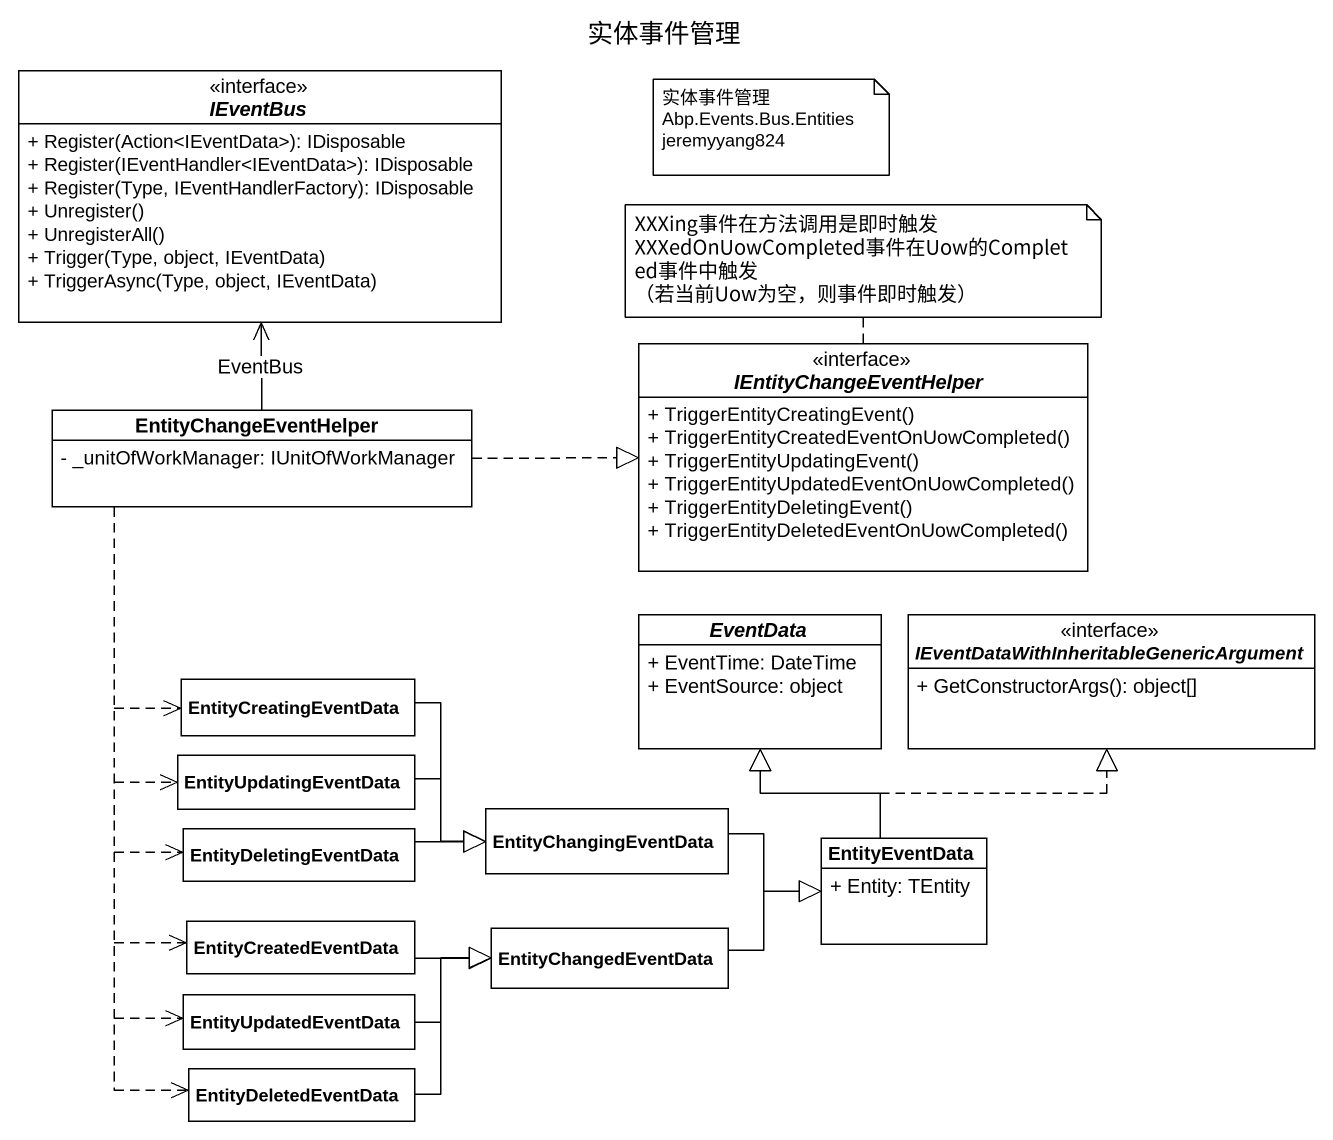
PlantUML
@startuml
title 实体事件管理
hide circle
hide empty members
skinparam classAttributeIconSize 0
interface IEventBus {
  + Register(Action<IEventData>): IDisposable
  + Register(IEventHandler<IEventData>): IDisposable
  + Register(Type, IEventHandlerFactory): IDisposable
  + Unregister()
  + UnregisterAll()
  + Trigger(Type, object, IEventData)
  + TriggerAsync(Type, object, IEventData)
}
interface IEntityChangeEventHelper {
  + TriggerEntityCreatingEvent()
  + TriggerEntityCreatedEventOnUowCompleted()
  + TriggerEntityUpdatingEvent()
  + TriggerEntityUpdatedEventOnUowCompleted()
  + TriggerEntityDeletingEvent()
  + TriggerEntityDeletedEventOnUowCompleted()
}
class EntityChangeEventHelper {
  - _unitOfWorkManager: IUnitOfWorkManager
}
abstract class EventData {
  + EventTime: DateTime
  + EventSource: object
}
interface "IEventDataWithInheritableGenericArgument" as IEventDataWithInheritableGen {
  + GetConstructorArgs(): object[]
}
class EntityCreatingEventData
class EntityUpdatingEventData
class EntityChangingEventData
class EntityDeletingEventData
class EntityEventData {
  + Entity: TEntity
}
class EntityCreatedEventData
class EntityChangedEventData
class EntityUpdatedEventData
class EntityDeletedEventData
EntityChangeEventHelper -up-> IEventBus : EventBus
EntityChangeEventHelper .right.|> IEntityChangeEventHelper
EntityChangeEventHelper ..> EntityCreatingEventData
EntityChangeEventHelper ..> EntityUpdatingEventData
EntityChangeEventHelper ..> EntityDeletingEventData
EntityChangeEventHelper ..> EntityCreatedEventData
EntityChangeEventHelper ..> EntityUpdatedEventData
EntityChangeEventHelper ..> EntityDeletedEventData
EntityCreatingEventData -right-|> EntityChangingEventData
EntityUpdatingEventData -right-|> EntityChangingEventData
EntityChangingEventData -right-|> EntityEventData
EntityDeletingEventData -right-|> EntityChangingEventData
EntityEventData -up-|> EventData
EntityEventData .up.|> IEventDataWithInheritableGen
EntityCreatedEventData -right-|> EntityChangedEventData
EntityChangedEventData -right-|> EntityEventData
EntityUpdatedEventData -right-|> EntityChangedEventData
EntityDeletedEventData -right-|> EntityChangedEventData
note as N1
  实体事件管理
  Abp.Events.Bus.Entities
  jeremyyang824
end note
note top of IEntityChangeEventHelper
  XXXing事件在方法调用是即时触发
  XXXedOnUowCompleted事件在Uow的Completed事件中触发
  （若当前Uow为空，则事件即时触发）
end note
@enduml
